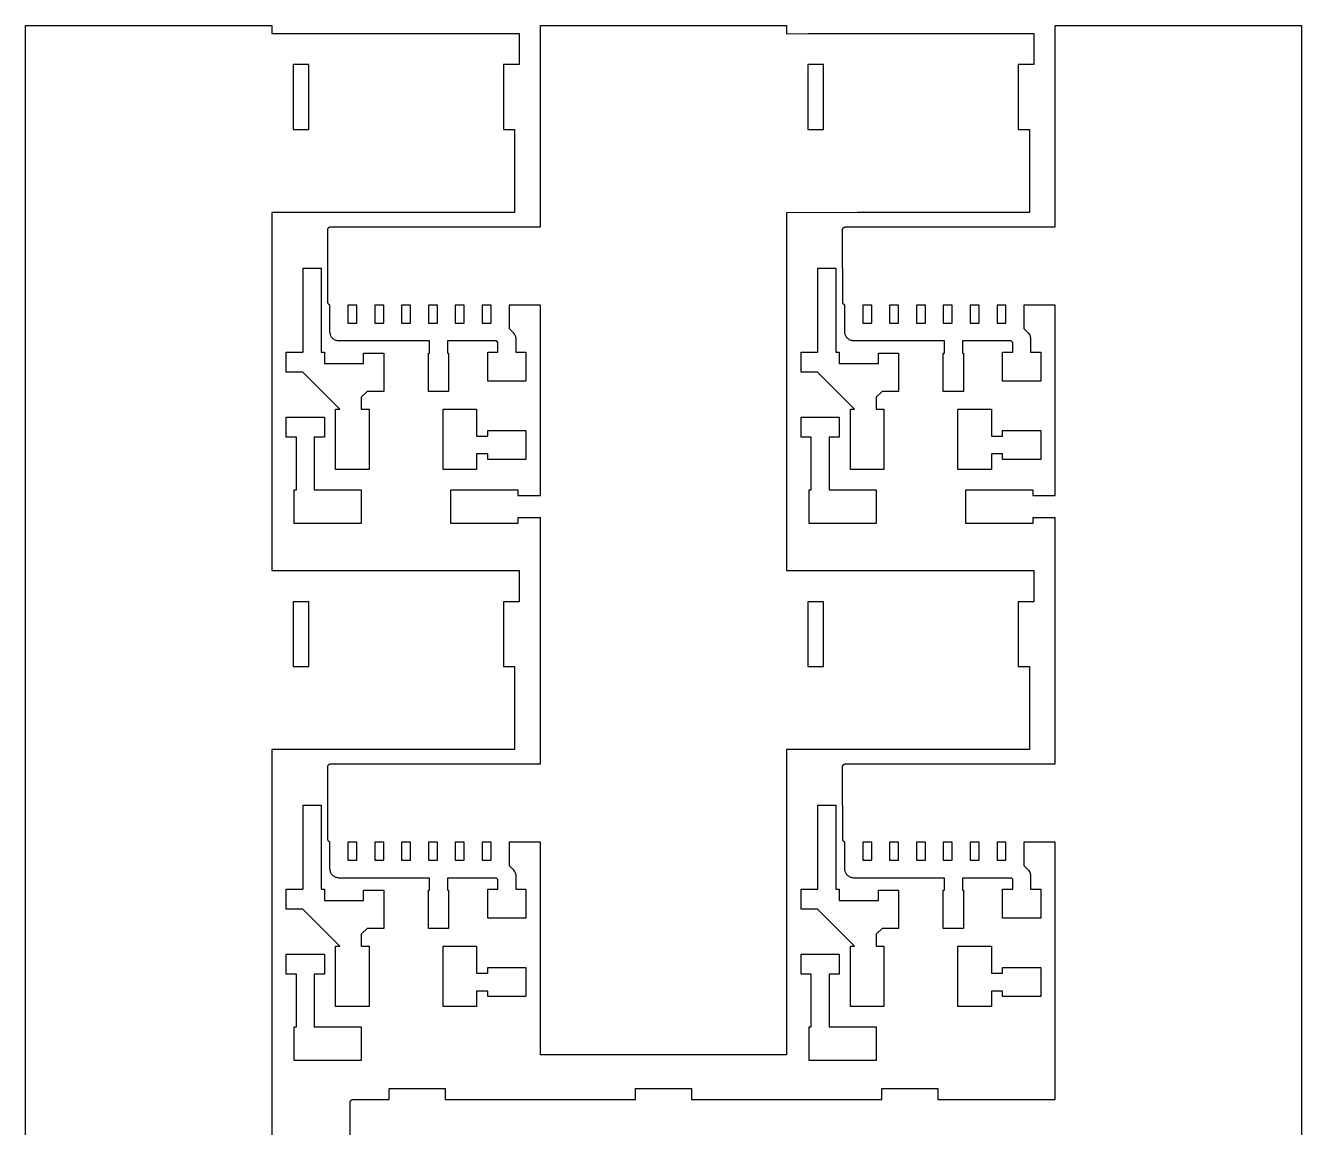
# Model space of a CAD drawing. Extents: x 0.5 to 57.5, y -99.5 to -1.
# Drawn here: x 0.5 to 57.5, y -50.2 to -1 of the extents above; entities that cross this region are included whole.
import ezdxf

# ---------------------------------------------------------------- set-up
doc = ezdxf.new("R2010")
doc.units = 0
doc.header["$MEASUREMENT"] = 0
doc.layers.add('BLACK', color=7, linetype='CONTINUOUS')

msp = doc.modelspace()

# ---------------------------------------------------------------- linework, layer by layer
at = {"layer": 'Black'}
for p, q in [((0.5, -99), (0.5, -1)), ((0.5, -1), (11.5, -1)), ((11.5, -1), (11.5, -1.35)), ((23.5, -10), (23.5, -1)), ((23.5, -1), (34.5, -1)), ((34.5, -1), (34.5, -1.3672)), ((46.5, -10), (46.5, -1)), ((46.5, -1), (57.5, -1)), ((57.5, -1), (57.5, -99)), ((11.5, -1.35), (14.372, -1.35)), ((14.372, -1.35), (22.55, -1.35)), ((22.55, -1.35), (22.55, -2.75)), ((34.5, -1.3672), (35.45, -1.3622)), ((35.45, -1.3622), (35.45, -1.35)), ((35.45, -1.35), (45.55, -1.35)), ((45.55, -1.35), (45.55, -2.75)), ((13.15, -2.75), (12.45, -2.75)), ((12.45, -2.75), (12.45, -5.6372)), ((13.15, -5.65), (13.15, -2.75)), ((22.55, -2.75), (21.85, -2.75)), ((21.85, -2.75), (21.85, -5.65)), ((36.15, -2.75), (35.45, -2.75)), ((35.45, -2.75), (35.45, -5.6372)), ((36.15, -5.65), (36.15, -2.75)), ((45.55, -2.75), (44.85, -2.75)), ((44.85, -2.75), (44.85, -5.65)), ((12.45, -5.6372), (12.4522, -5.6482)), ((12.4522, -5.6482), (12.4619, -5.65)), ((12.4619, -5.65), (13.15, -5.65)), ((21.85, -5.65), (22.35, -5.65)), ((22.35, -5.65), (22.35, -9.35)), ((35.45, -5.6372), (35.4522, -5.6482)), ((35.4522, -5.6482), (35.4619, -5.65)), ((35.4619, -5.65), (36.15, -5.65)), ((44.85, -5.65), (45.35, -5.65)), ((45.35, -5.65), (45.35, -9.35)), ((12.65, -9.35), (11.5, -9.35)), ((11.5, -9.35), (11.5, -25.35)), ((14.372, -9.35), (12.65, -9.35)), ((22.35, -9.35), (14.372, -9.35)), ((37.6727, -9.3507), (34.5, -9.3672)), ((34.5, -9.3672), (34.5, -25.35)), ((37.6763, -9.35), (37.6727, -9.3507)), ((45.35, -9.35), (37.6763, -9.35)), ((14, -10.128), (14.0019, -10.117)), ((14, -11.8054), (14, -10.128)), ((14.0019, -10.1058), (14.0058, -10.0953)), ((14.0019, -10.117), (14.0019, -10.1058)), ((14.0058, -10.0953), (14.0077, -10.0842)), ((14.0077, -10.0842), (14.0133, -10.0745)), ((14.0133, -10.0745), (14.0171, -10.064)), ((14.0171, -10.064), (14.0243, -10.0554)), ((14.0243, -10.0554), (14.0299, -10.0457)), ((14.0299, -10.0457), (14.0385, -10.0385)), ((14.0385, -10.0385), (14.0457, -10.0299)), ((14.0457, -10.0299), (14.0554, -10.0243)), ((14.0554, -10.0243), (14.064, -10.0171)), ((14.064, -10.0171), (14.0745, -10.0133)), ((14.0745, -10.0133), (14.0842, -10.0077)), ((14.0842, -10.0077), (14.0953, -10.0058)), ((14.0953, -10.0058), (14.1058, -10.0019)), ((14.1058, -10.0019), (14.117, -10.0019)), ((14.117, -10.0019), (14.128, -10)), ((14.128, -10), (23.5, -10)), ((37, -10.128), (37.0019, -10.117)), ((37, -11.8054), (37, -10.128)), ((37.0019, -10.1058), (37.0058, -10.0953)), ((37.0019, -10.117), (37.0019, -10.1058)), ((37.0058, -10.0953), (37.0077, -10.0842)), ((37.0077, -10.0842), (37.0133, -10.0745)), ((37.0133, -10.0745), (37.0171, -10.064)), ((37.0171, -10.064), (37.0243, -10.0554)), ((37.0243, -10.0554), (37.0299, -10.0457)), ((37.0299, -10.0457), (37.0385, -10.0385)), ((37.0385, -10.0385), (37.0457, -10.0299)), ((37.0457, -10.0299), (37.0554, -10.0243)), ((37.0554, -10.0243), (37.064, -10.0171)), ((37.064, -10.0171), (37.0745, -10.0133)), ((37.0745, -10.0133), (37.0842, -10.0077)), ((37.0842, -10.0077), (37.0953, -10.0058)), ((37.0953, -10.0058), (37.1058, -10.0019)), ((37.1058, -10.0019), (37.117, -10.0019)), ((37.117, -10.0019), (37.128, -10)), ((37.128, -10), (46.5, -10)), ((12.9, -13.25), (12.9, -11.85)), ((12.9, -11.85), (13.7, -11.85)), ((13.7, -11.85), (13.7, -14.65)), ((14.0021, -11.8172), (14, -11.8054)), ((14.0022, -11.8291), (14.0021, -11.8172)), ((14.0084, -11.8619), (14.0022, -11.8291)), ((14.0084, -13.372), (14.0084, -11.8619)), ((35.9, -13.25), (35.9, -11.85)), ((35.9, -11.85), (36.7, -11.85)), ((36.7, -11.85), (36.7, -14.65)), ((37.0021, -11.8172), (37, -11.8054)), ((37.0022, -11.8291), (37.0021, -11.8172)), ((37.0084, -11.8619), (37.0022, -11.8291)), ((37.0084, -13.372), (37.0084, -11.8619)), ((12.9, -15.5843), (12.9, -13.25)), ((14.0103, -13.383), (14.0084, -13.372)), ((14.0103, -13.3942), (14.0103, -13.383)), ((14.0142, -13.4047), (14.0103, -13.3942)), ((14.0161, -13.4158), (14.0142, -13.4047)), ((14.0217, -13.4255), (14.0161, -13.4158)), ((14.0255, -13.436), (14.0217, -13.4255)), ((14.0327, -13.4446), (14.0255, -13.436)), ((14.0383, -13.4543), (14.0327, -13.4446)), ((14.0469, -13.4615), (14.0383, -13.4543)), ((14.0541, -13.4701), (14.0469, -13.4615)), ((14.0638, -13.4757), (14.0541, -13.4701)), ((14.0724, -13.4829), (14.0638, -13.4757)), ((14.0829, -13.4867), (14.0724, -13.4829)), ((14.0926, -13.4923), (14.0829, -13.4867)), ((14.1, -13.4936), (14.0926, -13.4923)), ((14.1, -14.7), (14.1, -13.4936)), ((14.9, -13.5), (14.9, -14.3)), ((15.3, -13.5), (14.9, -13.5)), ((15.3, -14.3), (15.3, -13.5)), ((16.1, -13.5), (16.1, -14.3)), ((16.5, -13.5), (16.1, -13.5)), ((16.5, -14.3), (16.5, -13.5)), ((17.3, -13.5), (17.3, -14.3)), ((17.7, -13.5), (17.3, -13.5)), ((17.7, -14.3), (17.7, -13.5)), ((18.5, -13.5), (18.5, -14.3)), ((18.9, -13.5), (18.5, -13.5)), ((18.9, -14.3), (18.9, -13.5)), ((19.7, -13.5), (19.7, -14.3)), ((20.1, -13.5), (19.7, -13.5)), ((20.1, -14.3), (20.1, -13.5)), ((20.9, -13.5), (20.9, -14.3)), ((21.3, -13.5), (20.9, -13.5)), ((21.3, -14.3), (21.3, -13.5)), ((23.5, -13.5), (22.1, -13.5)), ((22.1, -13.5), (22.1, -14.5343)), ((23.5, -22), (23.5, -13.5)), ((35.9, -15.5843), (35.9, -13.25)), ((37.0103, -13.383), (37.0084, -13.372)), ((37.0103, -13.3942), (37.0103, -13.383)), ((37.0142, -13.4047), (37.0103, -13.3942)), ((37.0161, -13.4158), (37.0142, -13.4047)), ((37.0217, -13.4255), (37.0161, -13.4158)), ((37.0255, -13.436), (37.0217, -13.4255)), ((37.0327, -13.4446), (37.0255, -13.436)), ((37.0383, -13.4543), (37.0327, -13.4446)), ((37.0469, -13.4615), (37.0383, -13.4543)), ((37.0541, -13.4701), (37.0469, -13.4615)), ((37.0638, -13.4757), (37.0541, -13.4701)), ((37.0724, -13.4829), (37.0638, -13.4757)), ((37.0829, -13.4867), (37.0724, -13.4829)), ((37.0926, -13.4923), (37.0829, -13.4867)), ((37.1, -13.4936), (37.0926, -13.4923)), ((37.1, -14.7), (37.1, -13.4936)), ((37.9, -13.5), (37.9, -14.3)), ((38.3, -13.5), (37.9, -13.5)), ((38.3, -14.3), (38.3, -13.5)), ((39.1, -13.5), (39.1, -14.3)), ((39.5, -13.5), (39.1, -13.5)), ((39.5, -14.3), (39.5, -13.5)), ((40.3, -13.5), (40.3, -14.3)), ((40.7, -13.5), (40.3, -13.5)), ((40.7, -14.3), (40.7, -13.5)), ((41.5, -13.5), (41.5, -14.3)), ((41.9, -13.5), (41.5, -13.5)), ((41.9, -14.3), (41.9, -13.5)), ((42.7, -13.5), (42.7, -14.3)), ((43.1, -13.5), (42.7, -13.5)), ((43.1, -14.3), (43.1, -13.5)), ((43.9, -13.5), (43.9, -14.3)), ((44.3, -13.5), (43.9, -13.5)), ((44.3, -14.3), (44.3, -13.5)), ((46.5, -13.5), (45.1, -13.5)), ((45.1, -13.5), (45.1, -14.5343)), ((46.5, -22), (46.5, -13.5)), ((13.7, -14.65), (13.7, -15.6)), ((14.1061, -14.7345), (14.1, -14.7)), ((14.1061, -14.7695), (14.1061, -14.7345)), ((14.118, -14.8023), (14.1061, -14.7695)), ((14.1241, -14.8368), (14.118, -14.8023)), ((14.9, -14.3), (15.3, -14.3)), ((16.1, -14.3), (16.5, -14.3)), ((17.3, -14.3), (17.7, -14.3)), ((18.5, -14.3), (18.9, -14.3)), ((19.7, -14.3), (20.1, -14.3)), ((20.9, -14.3), (21.3, -14.3)), ((22.1, -14.5343), (22.2828, -14.7172)), ((22.2828, -14.7172), (22.2929, -14.7316)), ((22.2929, -14.7316), (22.3064, -14.7429)), ((22.3064, -14.7429), (22.3325, -14.7881)), ((22.3325, -14.7881), (22.3625, -14.831)), ((36.7, -14.65), (36.7, -15.6)), ((37.1061, -14.7345), (37.1, -14.7)), ((37.1061, -14.7695), (37.1061, -14.7345)), ((37.118, -14.8023), (37.1061, -14.7695)), ((37.1241, -14.8368), (37.118, -14.8023)), ((37.9, -14.3), (38.3, -14.3)), ((39.1, -14.3), (39.5, -14.3)), ((40.3, -14.3), (40.7, -14.3)), ((41.5, -14.3), (41.9, -14.3)), ((42.7, -14.3), (43.1, -14.3)), ((43.9, -14.3), (44.3, -14.3)), ((45.1, -14.5343), (45.2828, -14.7172)), ((45.2828, -14.7172), (45.2929, -14.7316)), ((45.2929, -14.7316), (45.3064, -14.7429)), ((45.3064, -14.7429), (45.3325, -14.7881)), ((45.3325, -14.7881), (45.3625, -14.831)), ((14.1416, -14.8671), (14.1241, -14.8368)), ((14.1536, -14.9), (14.1416, -14.8671)), ((14.1761, -14.9268), (14.1536, -14.9)), ((14.1936, -14.9571), (14.1761, -14.9268)), ((14.2204, -14.9796), (14.1936, -14.9571)), ((14.2429, -15.0064), (14.2204, -14.9796)), ((14.2732, -15.0239), (14.2429, -15.0064)), ((14.3, -15.0464), (14.2732, -15.0239)), ((14.3329, -15.0584), (14.3, -15.0464)), ((14.3632, -15.0759), (14.3329, -15.0584)), ((14.3977, -15.082), (14.3632, -15.0759)), ((14.4305, -15.0939), (14.3977, -15.082)), ((14.4655, -15.0939), (14.4305, -15.0939)), ((14.5, -15.1), (14.4655, -15.0939)), ((18.55, -15.1), (14.5, -15.1)), ((18.55, -15.65), (18.55, -15.1)), ((21.5343, -15.1), (19.35, -15.1)), ((19.35, -15.1), (19.35, -15.65)), ((21.6, -15.1657), (21.5343, -15.1)), ((21.6, -15.6), (21.6, -15.1657)), ((22.3625, -14.831), (22.3671, -14.848)), ((22.3671, -14.848), (22.3759, -14.8632)), ((22.3759, -14.8632), (22.385, -14.9147)), ((22.385, -14.9147), (22.3985, -14.9651)), ((22.3985, -14.9651), (22.3969, -14.9827)), ((22.3969, -14.9827), (22.4, -15)), ((22.4, -15), (22.4, -15.6)), ((37.1416, -14.8671), (37.1241, -14.8368)), ((37.1536, -14.9), (37.1416, -14.8671)), ((37.1761, -14.9268), (37.1536, -14.9)), ((37.1936, -14.9571), (37.1761, -14.9268)), ((37.2204, -14.9796), (37.1936, -14.9571)), ((37.2429, -15.0064), (37.2204, -14.9796)), ((37.2732, -15.0239), (37.2429, -15.0064)), ((37.3, -15.0464), (37.2732, -15.0239)), ((37.3329, -15.0584), (37.3, -15.0464)), ((37.3632, -15.0759), (37.3329, -15.0584)), ((37.3977, -15.082), (37.3632, -15.0759)), ((37.4305, -15.0939), (37.3977, -15.082)), ((37.4655, -15.0939), (37.4305, -15.0939)), ((37.5, -15.1), (37.4655, -15.0939)), ((41.55, -15.1), (37.5, -15.1)), ((41.55, -15.65), (41.55, -15.1)), ((44.5343, -15.1), (42.35, -15.1)), ((42.35, -15.1), (42.35, -15.65)), ((44.6, -15.1657), (44.5343, -15.1)), ((44.6, -15.6), (44.6, -15.1657)), ((45.3625, -14.831), (45.3671, -14.848)), ((45.3671, -14.848), (45.3759, -14.8632)), ((45.3759, -14.8632), (45.385, -14.9147)), ((45.385, -14.9147), (45.3985, -14.9651)), ((45.3985, -14.9651), (45.3969, -14.9827)), ((45.3969, -14.9827), (45.4, -15)), ((45.4, -15), (45.4, -15.6)), ((12.15, -16.5), (12.15, -15.6)), ((12.15, -15.6), (12.8843, -15.6)), ((12.8843, -15.6), (12.9, -15.5843)), ((13.7, -15.6), (13.85, -15.6)), ((13.85, -15.6), (13.85, -16.1)), ((15.6, -15.65), (16.5, -15.65)), ((15.6, -16.1), (15.6, -15.65)), ((16.5, -15.65), (16.5, -17.35)), ((18.5, -17.35), (18.5, -15.65)), ((18.5, -15.65), (18.55, -15.65)), ((19.35, -15.65), (19.4, -15.65)), ((19.4, -15.65), (19.4, -17.35)), ((21.15, -16.9), (21.15, -15.6)), ((21.15, -15.6), (21.6, -15.6)), ((22.4, -15.6), (22.85, -15.6)), ((22.85, -15.6), (22.85, -16.9)), ((35.15, -16.5), (35.15, -15.6)), ((35.15, -15.6), (35.8843, -15.6)), ((35.8843, -15.6), (35.9, -15.5843)), ((36.7, -15.6), (36.85, -15.6)), ((36.85, -15.6), (36.85, -16.1)), ((38.6, -16.1), (38.6, -15.65)), ((38.6, -15.65), (39.5, -15.65)), ((39.5, -15.65), (39.5, -17.35)), ((41.5, -17.35), (41.5, -15.65)), ((41.5, -15.65), (41.55, -15.65)), ((42.35, -15.65), (42.4, -15.65)), ((42.4, -15.65), (42.4, -17.35)), ((44.15, -16.9), (44.15, -15.6)), ((44.15, -15.6), (44.6, -15.6)), ((45.4, -15.6), (45.85, -15.6)), ((45.85, -15.6), (45.85, -16.9)), ((12.8843, -16.5), (12.15, -16.5)), ((14.5343, -18.15), (12.8843, -16.5)), ((13.85, -16.1), (14, -16.1)), ((14, -16.1), (15.6, -16.1)), ((35.8843, -16.5), (35.15, -16.5)), ((37.5343, -18.15), (35.8843, -16.5)), ((36.85, -16.1), (37, -16.1)), ((37, -16.1), (37.25, -16.1)), ((37.25, -16.1), (38.6, -16.1)), ((22.85, -16.9), (21.15, -16.9)), ((45.85, -16.9), (44.15, -16.9)), ((15.7657, -17.35), (15.5, -17.6157)), ((15.5, -17.6157), (15.5, -18.15)), ((16.5, -17.35), (15.7657, -17.35)), ((19.4, -17.35), (18.5, -17.35)), ((38.7657, -17.35), (38.5, -17.6157)), ((38.5, -17.6157), (38.5, -18.15)), ((39.5, -17.35), (38.7657, -17.35)), ((42.4, -17.35), (41.5, -17.35)), ((14.35, -20.85), (14.35, -18.15)), ((14.35, -18.15), (14.5343, -18.15)), ((15.5, -18.15), (15.85, -18.15)), ((15.85, -18.15), (15.85, -20.85)), ((19.15, -20.85), (19.15, -18.15)), ((19.15, -18.15), (20.65, -18.15)), ((20.65, -18.15), (20.65, -19.35)), ((37.35, -20.85), (37.35, -18.15)), ((37.35, -18.15), (37.5343, -18.15)), ((38.5, -18.15), (38.85, -18.15)), ((38.85, -18.15), (38.85, -20.85)), ((42.15, -20.85), (42.15, -18.15)), ((42.15, -18.15), (43.65, -18.15)), ((43.65, -18.15), (43.65, -19.35)), ((12.15, -19.4), (12.15, -18.5)), ((12.15, -18.5), (13.85, -18.5)), ((13.85, -18.5), (13.85, -19.4)), ((35.15, -19.4), (35.15, -18.5)), ((35.15, -18.5), (36.85, -18.5)), ((36.85, -18.5), (36.85, -19.4)), ((20.65, -19.35), (21.15, -19.35)), ((21.15, -19.35), (21.15, -19.1)), ((21.15, -19.1), (22.85, -19.1)), ((22.85, -19.1), (22.85, -20.4)), ((43.65, -19.35), (44.15, -19.35)), ((44.15, -19.35), (44.15, -19.1)), ((44.15, -19.1), (45.85, -19.1)), ((45.85, -19.1), (45.85, -20.4)), ((12.6, -19.4), (12.15, -19.4)), ((12.6, -21.75), (12.6, -19.4)), ((13.85, -19.4), (13.4, -19.4)), ((13.4, -19.4), (13.4, -21.75)), ((35.6, -19.4), (35.15, -19.4)), ((35.6, -21.75), (35.6, -19.4)), ((36.85, -19.4), (36.4, -19.4)), ((36.4, -19.4), (36.4, -21.75)), ((21.15, -20.15), (20.65, -20.15)), ((20.65, -20.15), (20.65, -20.85)), ((21.15, -20.4), (21.15, -20.15)), ((22.85, -20.4), (21.15, -20.4)), ((44.15, -20.15), (43.65, -20.15)), ((43.65, -20.15), (43.65, -20.85)), ((44.15, -20.4), (44.15, -20.15)), ((45.85, -20.4), (44.15, -20.4)), ((15.85, -20.85), (14.35, -20.85)), ((20.65, -20.85), (19.15, -20.85)), ((38.85, -20.85), (37.35, -20.85)), ((43.65, -20.85), (42.15, -20.85)), ((12.5, -23.25), (12.5, -21.75)), ((12.5, -21.75), (12.6, -21.75)), ((13.4, -21.75), (15.5, -21.75)), ((15.5, -21.75), (15.5, -23.25)), ((19.5, -23.25), (19.5, -21.75)), ((19.5, -21.75), (22.5, -21.75)), ((22.5, -21.75), (22.5, -22)), ((22.5, -22), (23.5, -22)), ((35.5, -23.25), (35.5, -21.75)), ((35.5, -21.75), (35.6, -21.75)), ((36.4, -21.75), (38.5, -21.75)), ((38.5, -21.75), (38.5, -23.25)), ((42.5, -23.25), (42.5, -21.75)), ((42.5, -21.75), (45.5, -21.75)), ((45.5, -21.75), (45.5, -22)), ((45.5, -22), (46.5, -22)), ((15.5, -23.25), (12.5, -23.25)), ((22.5, -23.25), (19.5, -23.25)), ((23.5, -23), (22.5, -23)), ((22.5, -23), (22.5, -23.25)), ((23.5, -34), (23.5, -23)), ((38.5, -23.25), (35.5, -23.25)), ((45.5, -23.25), (42.5, -23.25)), ((46.5, -23), (45.5, -23)), ((45.5, -23), (45.5, -23.25)), ((46.5, -34), (46.5, -23)), ((11.5, -25.35), (14.372, -25.35)), ((14.372, -25.35), (22.55, -25.35)), ((22.55, -25.35), (22.55, -26.75)), ((34.5, -25.35), (37.872, -25.35)), ((37.872, -25.35), (45.55, -25.35)), ((45.55, -25.35), (45.55, -26.75)), ((13.15, -26.75), (12.45, -26.75)), ((12.45, -26.75), (12.45, -29.6372)), ((13.15, -29.65), (13.15, -26.75)), ((22.55, -26.75), (21.85, -26.75)), ((21.85, -26.75), (21.85, -29.65)), ((36.15, -26.75), (35.45, -26.75)), ((35.45, -26.75), (35.45, -29.6372)), ((36.15, -29.65), (36.15, -26.75)), ((45.55, -26.75), (44.85, -26.75)), ((44.85, -26.75), (44.85, -29.65)), ((12.45, -29.6372), (12.4522, -29.6482)), ((35.45, -29.6372), (35.4522, -29.6482)), ((12.4522, -29.6482), (12.4619, -29.65)), ((12.4619, -29.65), (13.15, -29.65)), ((21.85, -29.65), (22.35, -29.65)), ((22.35, -29.65), (22.35, -33.35)), ((35.4522, -29.6482), (35.4619, -29.65)), ((35.4619, -29.65), (36.15, -29.65)), ((44.85, -29.65), (45.35, -29.65)), ((45.35, -29.65), (45.35, -33.35)), ((12.65, -33.35), (11.5, -33.35)), ((11.5, -33.35), (11.5, -55)), ((14.372, -33.35), (12.65, -33.35)), ((22.35, -33.35), (14.372, -33.35)), ((35.65, -33.35), (34.5, -33.35)), ((34.5, -33.35), (34.5, -47)), ((45.35, -33.35), (35.65, -33.35)), ((14, -34.128), (14.0019, -34.117)), ((14, -35.8054), (14, -34.128)), ((14.0019, -34.1058), (14.0058, -34.0953)), ((14.0019, -34.117), (14.0019, -34.1058)), ((14.0058, -34.0953), (14.0077, -34.0842)), ((14.0077, -34.0842), (14.0133, -34.0745)), ((14.0133, -34.0745), (14.0171, -34.064)), ((14.0171, -34.064), (14.0243, -34.0554)), ((14.0243, -34.0554), (14.0299, -34.0457)), ((14.0299, -34.0457), (14.0385, -34.0385)), ((14.0385, -34.0385), (14.0457, -34.0299)), ((14.0457, -34.0299), (14.0554, -34.0243)), ((14.0554, -34.0243), (14.064, -34.0171)), ((14.064, -34.0171), (14.0745, -34.0133)), ((14.0745, -34.0133), (14.0842, -34.0077)), ((14.0842, -34.0077), (14.0953, -34.0058)), ((14.0953, -34.0058), (14.1058, -34.0019)), ((14.1058, -34.0019), (14.117, -34.0019)), ((14.117, -34.0019), (14.128, -34)), ((14.128, -34), (23.5, -34)), ((37, -34.128), (37.0019, -34.117)), ((37, -35.8054), (37, -34.128)), ((37.0019, -34.1058), (37.0058, -34.0953)), ((37.0019, -34.117), (37.0019, -34.1058)), ((37.0058, -34.0953), (37.0077, -34.0842)), ((37.0077, -34.0842), (37.0133, -34.0745)), ((37.0133, -34.0745), (37.0171, -34.064)), ((37.0171, -34.064), (37.0243, -34.0554)), ((37.0243, -34.0554), (37.0299, -34.0457)), ((37.0299, -34.0457), (37.0385, -34.0385)), ((37.0385, -34.0385), (37.0457, -34.0299)), ((37.0457, -34.0299), (37.0554, -34.0243)), ((37.0554, -34.0243), (37.064, -34.0171)), ((37.064, -34.0171), (37.0745, -34.0133)), ((37.0745, -34.0133), (37.0842, -34.0077)), ((37.0842, -34.0077), (37.0953, -34.0058)), ((37.0953, -34.0058), (37.1058, -34.0019)), ((37.1058, -34.0019), (37.117, -34.0019)), ((37.117, -34.0019), (37.128, -34)), ((37.128, -34), (46.5, -34)), ((12.9, -37.25), (12.9, -35.85)), ((12.9, -35.85), (13.7, -35.85)), ((13.7, -35.85), (13.7, -38.65)), ((14.0021, -35.8172), (14, -35.8054)), ((14.0022, -35.8291), (14.0021, -35.8172)), ((14.0084, -35.8619), (14.0022, -35.8291)), ((14.0084, -37.372), (14.0084, -35.8619)), ((35.9, -37.25), (35.9, -35.85)), ((35.9, -35.85), (36.7, -35.85)), ((36.7, -35.85), (36.7, -38.65)), ((37.0021, -35.8172), (37, -35.8054)), ((37.0022, -35.8291), (37.0021, -35.8172)), ((37.0084, -35.8619), (37.0022, -35.8291)), ((37.0084, -37.372), (37.0084, -35.8619)), ((12.9, -39.5843), (12.9, -37.25)), ((14.0103, -37.383), (14.0084, -37.372)), ((14.0103, -37.3942), (14.0103, -37.383)), ((14.0142, -37.4047), (14.0103, -37.3942)), ((14.0161, -37.4158), (14.0142, -37.4047)), ((14.0217, -37.4255), (14.0161, -37.4158)), ((14.0255, -37.436), (14.0217, -37.4255)), ((14.0327, -37.4446), (14.0255, -37.436)), ((14.0383, -37.4543), (14.0327, -37.4446)), ((14.0469, -37.4615), (14.0383, -37.4543)), ((14.0541, -37.4701), (14.0469, -37.4615)), ((14.0638, -37.4757), (14.0541, -37.4701)), ((14.0724, -37.4829), (14.0638, -37.4757)), ((14.0829, -37.4867), (14.0724, -37.4829)), ((14.0926, -37.4923), (14.0829, -37.4867)), ((14.1, -37.4936), (14.0926, -37.4923)), ((14.1, -38.7), (14.1, -37.4936)), ((14.9, -37.5), (14.9, -38.3)), ((15.3, -37.5), (14.9, -37.5)), ((15.3, -38.3), (15.3, -37.5)), ((16.1, -37.5), (16.1, -38.3)), ((16.5, -37.5), (16.1, -37.5)), ((16.5, -38.3), (16.5, -37.5)), ((17.3, -37.5), (17.3, -38.3)), ((17.7, -37.5), (17.3, -37.5)), ((17.7, -38.3), (17.7, -37.5)), ((18.5, -37.5), (18.5, -38.3)), ((18.9, -37.5), (18.5, -37.5)), ((18.9, -38.3), (18.9, -37.5)), ((19.7, -37.5), (19.7, -38.3)), ((20.1, -37.5), (19.7, -37.5)), ((20.1, -38.3), (20.1, -37.5)), ((20.9, -37.5), (20.9, -38.3)), ((21.3, -37.5), (20.9, -37.5)), ((21.3, -38.3), (21.3, -37.5)), ((23.5, -37.5), (22.1, -37.5)), ((22.1, -37.5), (22.1, -38.5343)), ((23.5, -47), (23.5, -37.5)), ((35.9, -39.5843), (35.9, -37.25)), ((37.0103, -37.383), (37.0084, -37.372)), ((37.0103, -37.3942), (37.0103, -37.383)), ((37.0142, -37.4047), (37.0103, -37.3942)), ((37.0161, -37.4158), (37.0142, -37.4047)), ((37.0217, -37.4255), (37.0161, -37.4158)), ((37.0255, -37.436), (37.0217, -37.4255)), ((37.0327, -37.4446), (37.0255, -37.436)), ((37.0383, -37.4543), (37.0327, -37.4446)), ((37.0469, -37.4615), (37.0383, -37.4543)), ((37.0541, -37.4701), (37.0469, -37.4615)), ((37.0638, -37.4757), (37.0541, -37.4701)), ((37.0724, -37.4829), (37.0638, -37.4757)), ((37.0829, -37.4867), (37.0724, -37.4829)), ((37.0926, -37.4923), (37.0829, -37.4867)), ((37.1, -37.4936), (37.0926, -37.4923)), ((37.1, -38.7), (37.1, -37.4936)), ((37.9, -37.5), (37.9, -38.3)), ((38.3, -37.5), (37.9, -37.5)), ((38.3, -38.3), (38.3, -37.5)), ((39.1, -37.5), (39.1, -38.3)), ((39.5, -37.5), (39.1, -37.5)), ((39.5, -38.3), (39.5, -37.5)), ((40.3, -37.5), (40.3, -38.3)), ((40.7, -37.5), (40.3, -37.5)), ((40.7, -38.3), (40.7, -37.5)), ((41.5, -37.5), (41.5, -38.3)), ((41.9, -37.5), (41.5, -37.5)), ((41.9, -38.3), (41.9, -37.5)), ((42.7, -37.5), (42.7, -38.3)), ((43.1, -37.5), (42.7, -37.5)), ((43.1, -38.3), (43.1, -37.5)), ((43.9, -37.5), (43.9, -38.3)), ((44.3, -37.5), (43.9, -37.5)), ((44.3, -38.3), (44.3, -37.5)), ((46.5, -37.5), (45.1, -37.5)), ((45.1, -37.5), (45.1, -38.5343)), ((46.5, -49), (46.5, -37.5)), ((13.7, -38.65), (13.7, -39.6)), ((14.1061, -38.7345), (14.1, -38.7)), ((14.1061, -38.7695), (14.1061, -38.7345)), ((14.9, -38.3), (15.3, -38.3)), ((16.1, -38.3), (16.5, -38.3)), ((17.3, -38.3), (17.7, -38.3)), ((18.5, -38.3), (18.9, -38.3)), ((19.7, -38.3), (20.1, -38.3)), ((20.9, -38.3), (21.3, -38.3)), ((22.1, -38.5343), (22.2828, -38.7172)), ((22.2828, -38.7172), (22.2929, -38.7316)), ((22.2929, -38.7316), (22.3064, -38.7429)), ((22.3064, -38.7429), (22.3325, -38.7881)), ((36.7, -38.65), (36.7, -39.6)), ((37.1061, -38.7345), (37.1, -38.7)), ((37.1061, -38.7695), (37.1061, -38.7345)), ((37.9, -38.3), (38.3, -38.3)), ((39.1, -38.3), (39.5, -38.3)), ((40.3, -38.3), (40.7, -38.3)), ((41.5, -38.3), (41.9, -38.3)), ((42.7, -38.3), (43.1, -38.3)), ((43.9, -38.3), (44.3, -38.3)), ((45.1, -38.5343), (45.2828, -38.7172)), ((45.2828, -38.7172), (45.2929, -38.7316)), ((45.2929, -38.7316), (45.3064, -38.7429)), ((45.3064, -38.7429), (45.3325, -38.7881)), ((14.118, -38.8023), (14.1061, -38.7695)), ((14.1241, -38.8368), (14.118, -38.8023)), ((14.1416, -38.8671), (14.1241, -38.8368)), ((14.1536, -38.9), (14.1416, -38.8671)), ((14.1761, -38.9268), (14.1536, -38.9)), ((14.1936, -38.9571), (14.1761, -38.9268)), ((14.2204, -38.9796), (14.1936, -38.9571)), ((14.2429, -39.0064), (14.2204, -38.9796)), ((14.2732, -39.0239), (14.2429, -39.0064)), ((14.3, -39.0464), (14.2732, -39.0239)), ((14.3329, -39.0584), (14.3, -39.0464)), ((14.3632, -39.0759), (14.3329, -39.0584)), ((14.3977, -39.082), (14.3632, -39.0759)), ((14.4305, -39.0939), (14.3977, -39.082)), ((14.4655, -39.0939), (14.4305, -39.0939)), ((14.5, -39.1), (14.4655, -39.0939)), ((18.55, -39.1), (14.5, -39.1)), ((18.55, -39.65), (18.55, -39.1)), ((21.5343, -39.1), (19.35, -39.1)), ((19.35, -39.1), (19.35, -39.65)), ((21.6, -39.1657), (21.5343, -39.1)), ((21.6, -39.6), (21.6, -39.1657)), ((22.3325, -38.7881), (22.3625, -38.831)), ((22.3625, -38.831), (22.3671, -38.848)), ((22.3671, -38.848), (22.3759, -38.8632)), ((22.3759, -38.8632), (22.385, -38.9147)), ((22.385, -38.9147), (22.3985, -38.9651)), ((22.3985, -38.9651), (22.3969, -38.9827)), ((22.3969, -38.9827), (22.4, -39)), ((22.4, -39), (22.4, -39.6)), ((37.118, -38.8023), (37.1061, -38.7695)), ((37.1241, -38.8368), (37.118, -38.8023)), ((37.1416, -38.8671), (37.1241, -38.8368)), ((37.1536, -38.9), (37.1416, -38.8671)), ((37.1761, -38.9268), (37.1536, -38.9)), ((37.1936, -38.9571), (37.1761, -38.9268)), ((37.2204, -38.9796), (37.1936, -38.9571)), ((37.2429, -39.0064), (37.2204, -38.9796)), ((37.2732, -39.0239), (37.2429, -39.0064)), ((37.3, -39.0464), (37.2732, -39.0239)), ((37.3329, -39.0584), (37.3, -39.0464)), ((37.3632, -39.0759), (37.3329, -39.0584)), ((37.3977, -39.082), (37.3632, -39.0759)), ((37.4305, -39.0939), (37.3977, -39.082)), ((37.4655, -39.0939), (37.4305, -39.0939)), ((37.5, -39.1), (37.4655, -39.0939)), ((41.55, -39.1), (37.5, -39.1)), ((41.55, -39.65), (41.55, -39.1)), ((44.5343, -39.1), (42.35, -39.1)), ((42.35, -39.1), (42.35, -39.65)), ((44.6, -39.1657), (44.5343, -39.1)), ((44.6, -39.6), (44.6, -39.1657)), ((45.3325, -38.7881), (45.3625, -38.831)), ((45.3625, -38.831), (45.3671, -38.848)), ((45.3671, -38.848), (45.3759, -38.8632)), ((45.3759, -38.8632), (45.385, -38.9147)), ((45.385, -38.9147), (45.3985, -38.9651)), ((45.3985, -38.9651), (45.3969, -38.9827)), ((45.3969, -38.9827), (45.4, -39)), ((45.4, -39), (45.4, -39.6)), ((12.15, -40.5), (12.15, -39.6)), ((12.15, -39.6), (12.8843, -39.6)), ((12.8843, -39.6), (12.9, -39.5843)), ((13.7, -39.6), (13.85, -39.6)), ((13.85, -39.6), (13.85, -40.1)), ((15.6, -39.65), (16.5, -39.65)), ((15.6, -40.1), (15.6, -39.65)), ((16.5, -39.65), (16.5, -41.35)), ((18.5, -41.35), (18.5, -39.65)), ((18.5, -39.65), (18.55, -39.65)), ((19.35, -39.65), (19.4, -39.65)), ((19.4, -39.65), (19.4, -41.35)), ((21.15, -40.9), (21.15, -39.6)), ((21.15, -39.6), (21.6, -39.6)), ((22.4, -39.6), (22.85, -39.6)), ((22.85, -39.6), (22.85, -40.9)), ((35.15, -40.5), (35.15, -39.6)), ((35.15, -39.6), (35.8843, -39.6)), ((35.8843, -39.6), (35.9, -39.5843)), ((36.7, -39.6), (36.85, -39.6)), ((36.85, -39.6), (36.85, -40.1)), ((38.6, -39.65), (39.5, -39.65)), ((38.6, -40.1), (38.6, -39.65)), ((39.5, -39.65), (39.5, -41.35)), ((41.5, -41.35), (41.5, -39.65)), ((41.5, -39.65), (41.55, -39.65)), ((42.35, -39.65), (42.4, -39.65)), ((42.4, -39.65), (42.4, -41.35)), ((44.15, -40.9), (44.15, -39.6)), ((44.15, -39.6), (44.6, -39.6)), ((45.4, -39.6), (45.85, -39.6)), ((45.85, -39.6), (45.85, -40.9)), ((13.85, -40.1), (14.25, -40.1)), ((14.25, -40.1), (15.6, -40.1)), ((36.85, -40.1), (37.25, -40.1)), ((37.25, -40.1), (38.6, -40.1)), ((12.8843, -40.5), (12.15, -40.5)), ((14.5343, -42.15), (12.8843, -40.5)), ((22.85, -40.9), (21.15, -40.9)), ((35.8843, -40.5), (35.15, -40.5)), ((37.5343, -42.15), (35.8843, -40.5)), ((45.85, -40.9), (44.15, -40.9)), ((15.7657, -41.35), (15.5, -41.6157)), ((16.5, -41.35), (15.7657, -41.35)), ((19.4, -41.35), (18.5, -41.35)), ((38.7657, -41.35), (38.5, -41.6157)), ((39.5, -41.35), (38.7657, -41.35)), ((42.4, -41.35), (41.5, -41.35)), ((14.35, -44.85), (14.35, -42.15)), ((14.35, -42.15), (14.5343, -42.15)), ((15.5, -41.6157), (15.5, -42.15)), ((15.5, -42.15), (15.85, -42.15)), ((15.85, -42.15), (15.85, -44.85)), ((19.15, -44.85), (19.15, -42.15)), ((19.15, -42.15), (20.65, -42.15)), ((20.65, -42.15), (20.65, -43.35)), ((37.35, -44.85), (37.35, -42.15)), ((37.35, -42.15), (37.5343, -42.15)), ((38.5, -41.6157), (38.5, -42.15)), ((38.5, -42.15), (38.85, -42.15)), ((38.85, -42.15), (38.85, -44.85)), ((42.15, -44.85), (42.15, -42.15)), ((42.15, -42.15), (43.65, -42.15)), ((43.65, -42.15), (43.65, -43.35)), ((12.15, -43.4), (12.15, -42.5)), ((12.15, -42.5), (13.85, -42.5)), ((13.85, -42.5), (13.85, -43.4)), ((35.15, -43.4), (35.15, -42.5)), ((35.15, -42.5), (36.85, -42.5)), ((36.85, -42.5), (36.85, -43.4)), ((21.15, -43.35), (21.15, -43.1)), ((21.15, -43.1), (22.85, -43.1)), ((22.85, -43.1), (22.85, -44.4)), ((44.15, -43.35), (44.15, -43.1)), ((44.15, -43.1), (45.85, -43.1)), ((45.85, -43.1), (45.85, -44.4)), ((12.6, -43.4), (12.15, -43.4)), ((12.6, -45.75), (12.6, -43.4)), ((13.85, -43.4), (13.4, -43.4)), ((13.4, -43.4), (13.4, -45.75)), ((20.65, -43.35), (21.15, -43.35)), ((35.6, -43.4), (35.15, -43.4)), ((35.6, -45.75), (35.6, -43.4)), ((36.85, -43.4), (36.4, -43.4)), ((36.4, -43.4), (36.4, -45.75)), ((43.65, -43.35), (44.15, -43.35)), ((21.15, -44.15), (20.65, -44.15)), ((20.65, -44.15), (20.65, -44.85)), ((21.15, -44.4), (21.15, -44.15)), ((22.85, -44.4), (21.15, -44.4)), ((44.15, -44.15), (43.65, -44.15)), ((43.65, -44.15), (43.65, -44.85)), ((44.15, -44.4), (44.15, -44.15)), ((45.85, -44.4), (44.15, -44.4)), ((15.85, -44.85), (14.35, -44.85)), ((20.65, -44.85), (19.15, -44.85)), ((38.85, -44.85), (37.35, -44.85)), ((43.65, -44.85), (42.15, -44.85)), ((12.5, -47.25), (12.5, -45.75)), ((12.5, -45.75), (12.6, -45.75)), ((13.4, -45.75), (15.5, -45.75)), ((15.5, -45.75), (15.5, -47.25)), ((35.5, -47.25), (35.5, -45.75)), ((35.5, -45.75), (35.6, -45.75)), ((36.4, -45.75), (38.5, -45.75)), ((38.5, -45.75), (38.5, -47.25)), ((15.5, -47.25), (12.5, -47.25)), ((34.5, -47), (23.5, -47)), ((38.5, -47.25), (35.5, -47.25)), ((15.0554, -49.0243), (15.064, -49.0171)), ((15.064, -49.0171), (15.0745, -49.0133)), ((15.0745, -49.0133), (15.0842, -49.0077)), ((15.0842, -49.0077), (15.0953, -49.0058)), ((15.0953, -49.0058), (15.1058, -49.0019)), ((15.1058, -49.0019), (15.117, -49.0019)), ((15.117, -49.0019), (15.128, -49)), ((15.128, -49), (16.75, -49)), ((16.75, -49), (16.75, -48.5)), ((16.75, -48.5), (19.25, -48.5)), ((19.25, -48.5), (19.25, -49)), ((19.25, -49), (27.75, -49)), ((27.75, -49), (27.75, -48.5)), ((27.75, -48.5), (30.25, -48.5)), ((30.25, -48.5), (30.25, -49)), ((30.25, -49), (38.75, -49)), ((38.75, -49), (38.75, -48.5)), ((38.75, -48.5), (41.25, -48.5)), ((41.25, -48.5), (41.25, -49)), ((41.25, -49), (46.5, -49)), ((15, -49.128), (15.0019, -49.117)), ((15, -52), (15, -49.128)), ((15.0019, -49.1058), (15.0058, -49.0953)), ((15.0019, -49.117), (15.0019, -49.1058)), ((15.0058, -49.0953), (15.0077, -49.0842)), ((15.0077, -49.0842), (15.0133, -49.0745)), ((15.0133, -49.0745), (15.0171, -49.064)), ((15.0171, -49.064), (15.0243, -49.0554)), ((15.0243, -49.0554), (15.0299, -49.0457)), ((15.0299, -49.0457), (15.0385, -49.0385)), ((15.0385, -49.0385), (15.0457, -49.0299)), ((15.0457, -49.0299), (15.0554, -49.0243))]:
    msp.add_line(p, q, dxfattribs=at)

doc.saveas('drawing.dxf')
